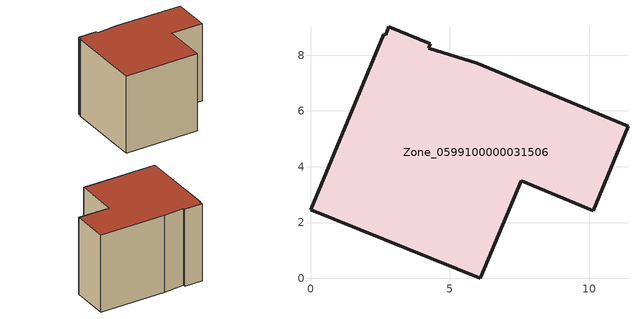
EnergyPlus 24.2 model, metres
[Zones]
Zone_0599100000031506
 floor ground (C_G): 5.97,7.71 11.38,5.45 10.13,2.43 7.55,3.5 6.09,0 0,2.46 2.63,8.75 2.7,8.73 2.81,9.02 4.3,8.4 4.24,8.24 z0
 wall outside (C_F): 2.63,8.75 0,2.46 6.09,0 7.55,3.5 10.13,2.43 11.38,5.45 5.97,7.71 4.24,8.24 4.3,8.4 2.81,9.02 2.7,8.73 2.63,8.75 z0:6.92
 roof outside (C_R): 5.97,7.71 4.24,8.24 4.3,8.4 2.81,9.02 2.7,8.73 2.63,8.75 0,2.46 6.09,0 7.55,3.5 10.13,2.43 11.38,5.45 z6.92
[BUILDING]
Pand.0599100000031506: North Axis=0; Terrain=City; Loads Convergence Tolerance Value=0.04; Temperature Convergence Tolerance Value=0.4; Solar Distribution=FullExterior; Maximum Number of Warmup Days=25; Minimum Number of Warmup Days=1
[Site:Location]
Rotterdam.The.Hague.AP_ZH_NLD Design_Conditions: Latitude=51.96; Longitude=4.45; Time Zone=1; Elevation=-4.5
[SITE:GROUNDTEMPERATURE:BUILDINGSURFACE]
18, 18, 18, 18, 18, 18, 18, 18, 18, 18, 18, 18
[MATERIAL] Thermal Absorptance=0.9; Solar Absorptance=0.7; Visible Absorptance=0.7
Name | Roughness | Thickness | Conductivity | Density | Specific Heat
G.TC.1965-1974 | MediumSmooth | 0.15 | 0.882353 | 540 | 1210
F.TC.1965-1974 | Rough | 0.3 | 0.697674 | 1920 | 840
R.TC.1965-1974 | MediumRough | 0.2 | 0.232558 | 1500 | 1000
[CONSTRUCTION]
C_G: G.TC.1965-1974
C_F: F.TC.1965-1974
C_R: R.TC.1965-1974
[ZONE]
Zone_0599100000031506: Type=1; Multiplier=1; Ceiling Height=Autocalculate; Volume=Autocalculate; Floor Area=autocalculate; Part of Total Floor Area=Yes
[ZONEINFILTRATION:DESIGNFLOWRATE]
Infil_Zone_0599100000031506: Zone or ZoneList or Space or SpaceList=Zone_0599100000031506; Schedule=AlwaysOn; Design Flow Rate Calculation Method=Flow/Area; Flow Rate per Floor Area=0.003; Constant Term Coefficient=1; Temperature Term Coefficient=0; Velocity Term Coefficient=0; Velocity Squared Term Coefficient=0
[HVACTEMPLATE:ZONE:IDEALLOADSAIRSYSTEM]
Zone_0599100000031506: Maximum Heating Supply Air Temperature=50; Minimum Cooling Supply Air Temperature=13; Maximum Heating Supply Air Humidity Ratio=0.0156; Minimum Cooling Supply Air Humidity Ratio=0.0077; Heating Limit=NoLimit; Cooling Limit=NoLimit; Dehumidification Control Type=ConstantSensibleHeatRatio; Cooling Sensible Heat Ratio=0.7; Dehumidification Setpoint=60; Humidification Control Type=None; Humidification Setpoint=30; Outdoor Air Method=None; Outdoor Air Flow Rate per Person=0.00944; Outdoor Air Flow Rate per Zone Floor Area=0; Outdoor Air Flow Rate per Zone=0; Demand Controlled Ventilation Type=None; Outdoor Air Economizer Type=NoEconomizer; Heat Recovery Type=None; Sensible Heat Recovery Effectiveness=0.7; Latent Heat Recovery Effectiveness=0.65
[ZONECONTROL:THERMOSTAT]
ThermostatControl_Zone_0599100000031506: Zone or ZoneList=Zone_0599100000031506; Control Type Schedule=DualSetpointControlType; Control 1=Thermostat_Zone_0599100000031506; Temperature Difference Between Cutout And Setpoint=0
[THERMOSTATSETPOINT:DUALSETPOINT]
Thermostat_Zone_0599100000031506: Heating Setpoint Temperature Schedule=HeatingSetpoint_Zone_0599100000031506; Cooling Setpoint Temperature Schedule=CoolingSetpoint_Zone_0599100000031506
[SCHEDULE:COMPACT]
HeatingSetpoint_Zone_0599100000031506: Through: 12/31, For: AllDays, Until: 24:00, 21
CoolingSetpoint_Zone_0599100000031506: Through: 12/31, For: AllDays, Until: 24:00, 24
DualSetpointControlType: Through: 12/31, For: AllDays, Until: 24:00, 4
AlwaysOn: Through: 12/31, For: AllDays, Until: 24:00, 1
